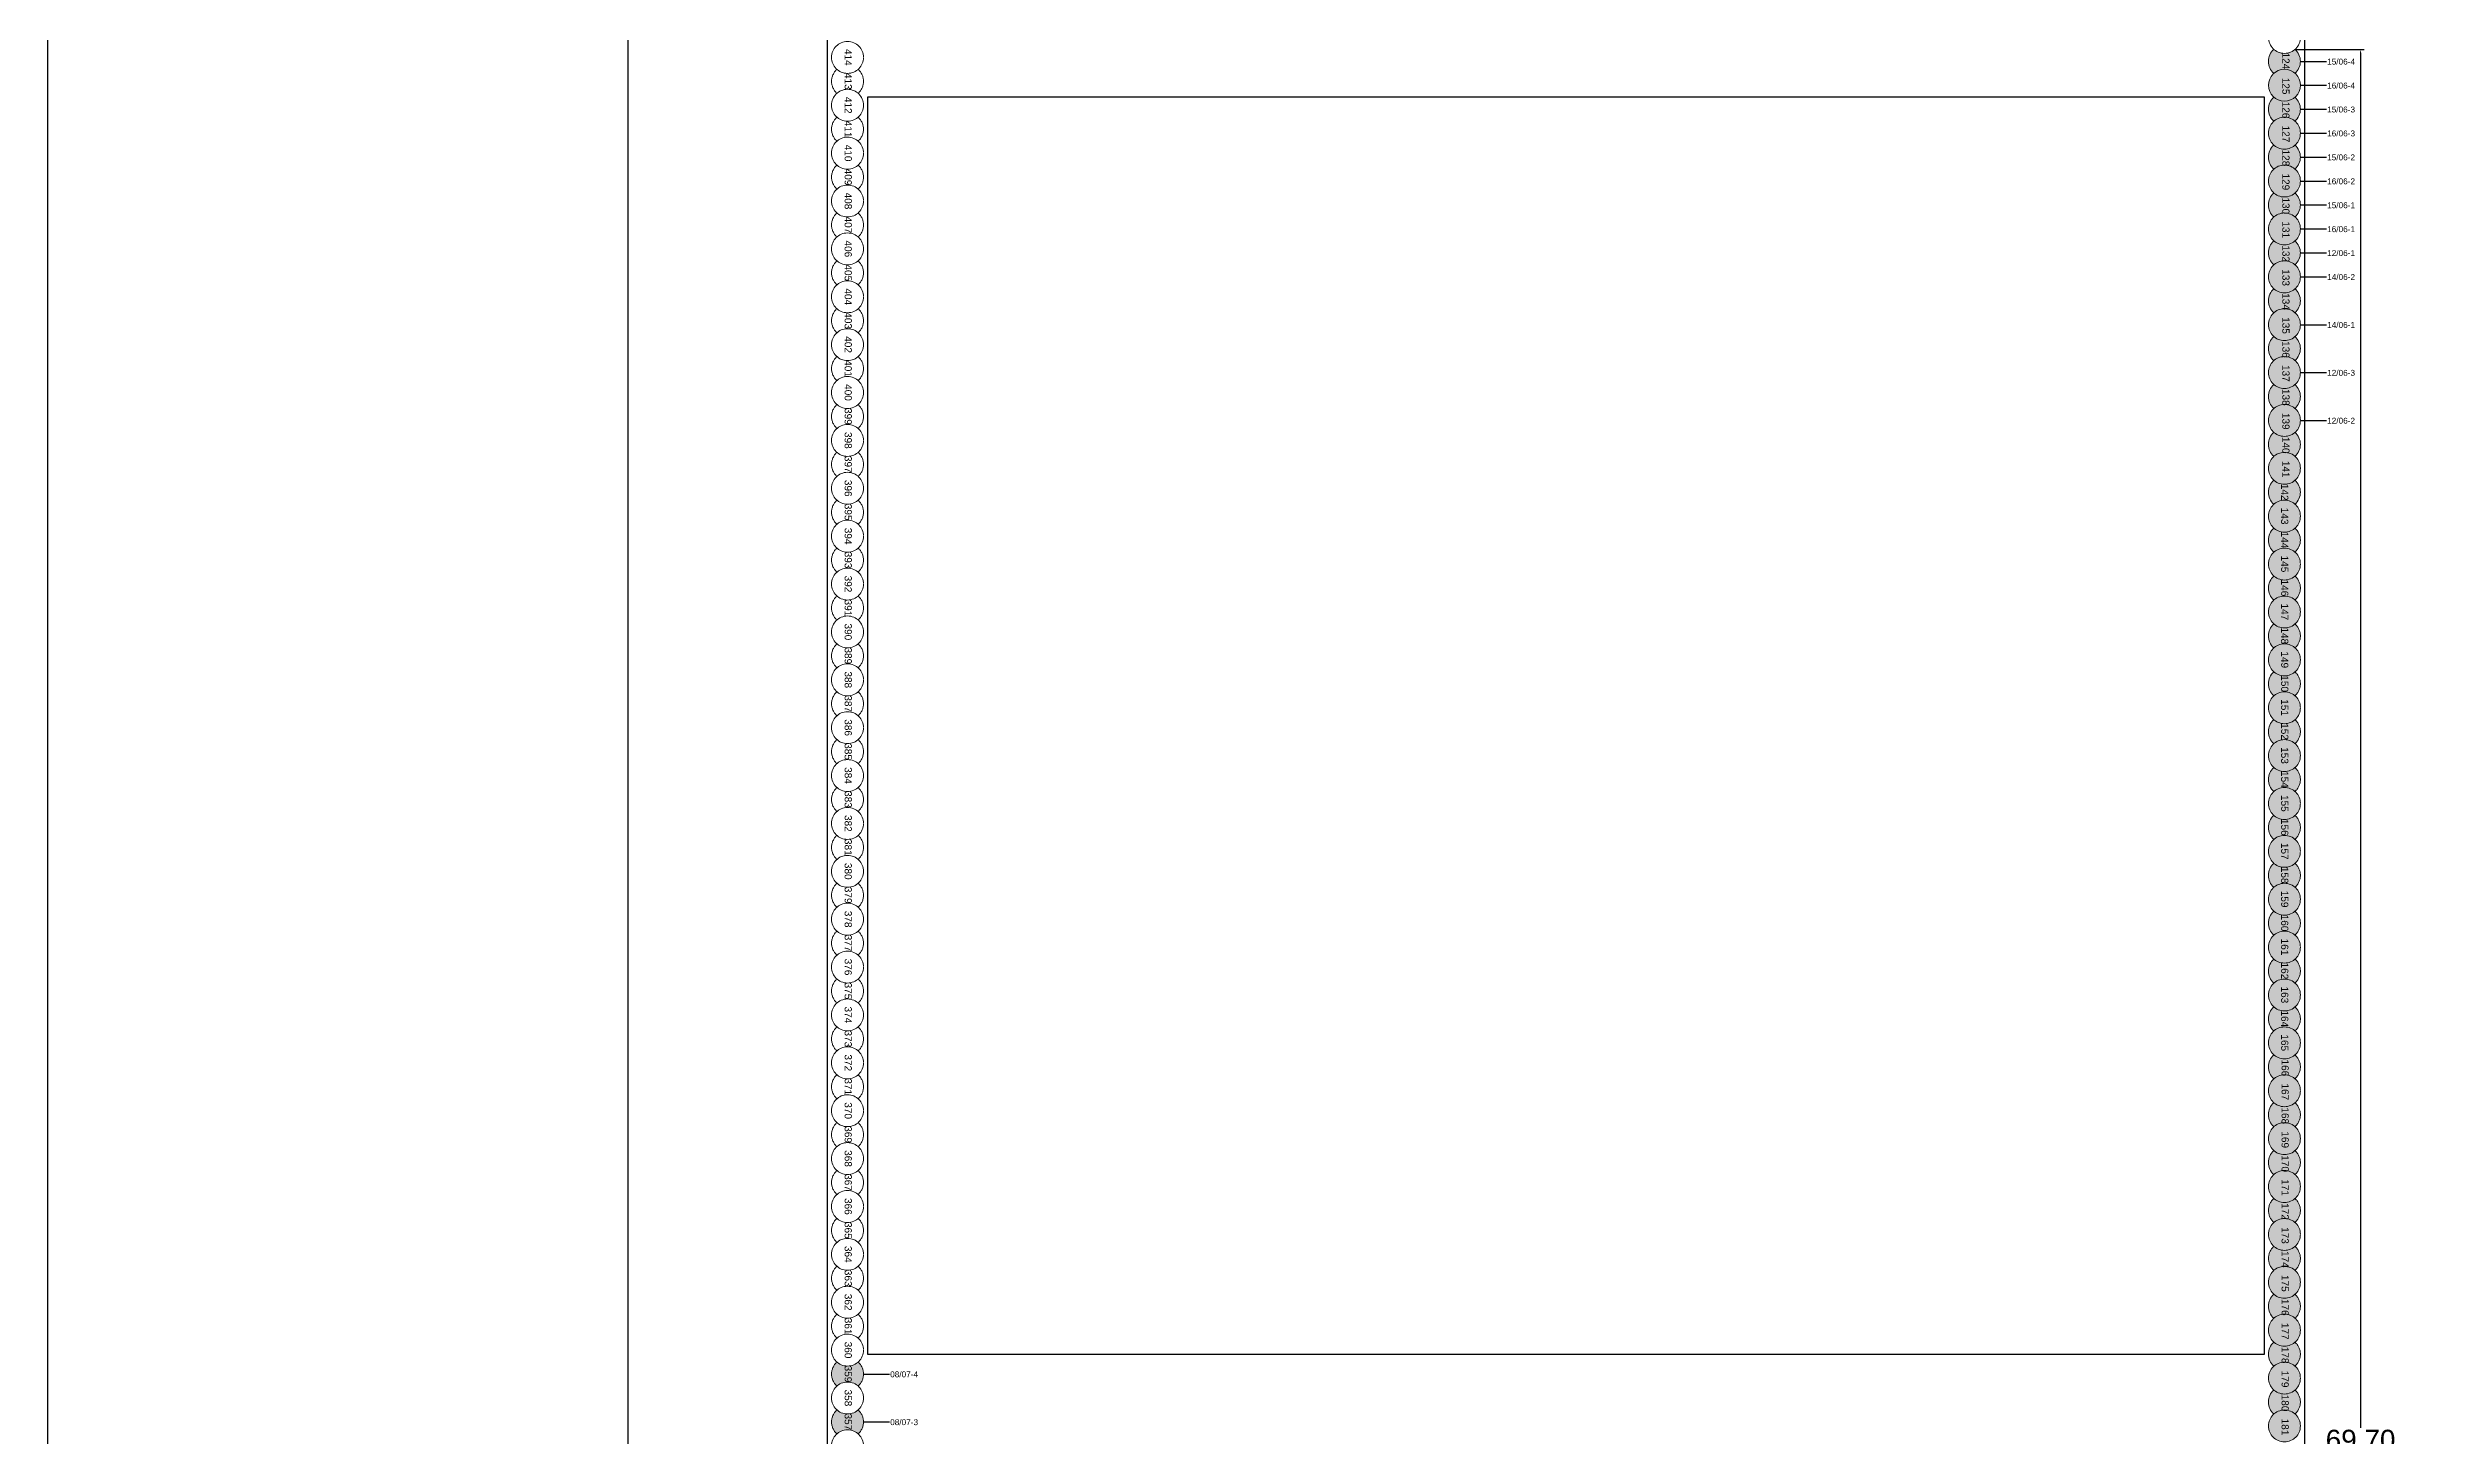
# Model space of a CAD drawing. Header units: metres. Extents: x 648700 to 648889, y 3454355 to 3454496.
# Drawn here: x 648699.8 to 648759.5, y 3454406.6 to 3454441.4 of the extents above; entities that cross this region are included whole.
import ezdxf
from ezdxf.enums import TextEntityAlignment as Align

# ---------------------------------------------------------------- set-up
doc = ezdxf.new("R2010")
doc.units = ezdxf.units.M
doc.header["$LTSCALE"] = 5
doc.header["$PDMODE"] = 34
doc.header["$PDSIZE"] = -0.1
for name, pattern in [('DASHED', [0.75, 0.5, -0.25]), ('DGN Style 2', [1, 0.6, -0.4]), ('DUZ', [500, 500])]:
    doc.linetypes.add(name, pattern=pattern)
for name, color, linetype in [('A01-200', 1, 'DUZ'), ('outlook', 4, 'Continuous'), ('XYZTABLO', 7, 'Continuous')]:
    doc.layers.add(name, color=color, linetype=linetype)
for name, color, linetype, lineweight in [('DEMIRLI KAZIK', 4, 'Continuous', 0), ('kazik_no_buyuk', 212, 'Continuous', 50), ('PLASTIK KAZIK', 100, 'Continuous', 0)]:
    doc.layers.add(name, color=color, linetype=linetype, lineweight=lineweight)
doc.styles.get("Standard").update_dxf_attribs({"font": 'arial.ttf'})
doc.styles.add('style1', font='arial.ttf', dxfattribs={"height": 10})
doc.dimstyles.new('SON', dxfattribs={"dimscale": 0.5, "dimtxt": 1, "dimasz": 0.18, "dimexe": 0.18, "dimexo": 0.0625, "dimgap": 0.09, "dimtad": 0, "dimtih": 1, "dimtoh": 1, "dimzin": 0, "dimdsep": 46, "dimtxsty": 'Standard', "dimcen": 0.09, "dimadec": 0, "dimazin": 0, "dimtfac": 1, "dimtofl": 0, "dimtmove": 0, "dimatfit": 3, "dimfxl": 1, "dimtolj": 1, "dimtzin": 0, "dimarcsym": 0})

# ---------------------------------------------------------------- blocks, each defined once
blk = doc.blocks.new('*D59')
at = {"layer": 'Defpoints', "color": 0}
for p in [(648756.102, 3454441.39), (648755.86, 3454371.689), (648757.744, 3454371.689)]:
    blk.add_point(p, dxfattribs=at)
at = {"layer": 'XYZTABLO', "color": 0, "lineweight": -2}
for p, q in [((648756.133, 3454441.39), (648757.834, 3454441.39)), ((648757.744, 3454441.3), (648757.744, 3454406.84)), ((648757.744, 3454371.779), (648757.744, 3454406.239)), ((648755.891, 3454371.689), (648757.834, 3454371.689))]:
    blk.add_line(p, q, dxfattribs=at)
at = {"layer": 'XYZTABLO', "color": 0}
for points in [[(648757.729, 3454441.3), (648757.759, 3454441.3), (648757.744, 3454441.39)], [(648757.729, 3454371.779), (648757.759, 3454371.779), (648757.744, 3454371.689)]]:
    blk.add_solid(points, dxfattribs=at)
at = {"layer": 'XYZTABLO', "color": 0, "insert": (648757.744, 3454406.539), "char_height": 0.5, "attachment_point": 5}
blk.add_mtext('\\A1;69.70', dxfattribs=at)

msp = doc.modelspace()

# ---------------------------------------------------------------- hatches: boundary and pattern name
at = {"layer": 'XYZTABLO'}
h = msp.add_hatch(color=63, dxfattribs=at)
h.paths.add_polyline_path([(648756.102, 3454441.39, -0.377964), (648755.573, 3454441.39, 0.451416), (648755.573, 3454440.79, -0.377964), (648756.102, 3454440.79, 0.451416)])
h.paths.add_polyline_path([(648755.739, 3454441.356), (648755.739, 3454440.846), (648756.01, 3454440.846), (648756.01, 3454441.356)], flags=25)
h = msp.add_hatch(color=69, dxfattribs=at)
h.paths.add_polyline_path([(648756.237, 3454440.49, 1), (648755.437, 3454440.49, 1)])
h.paths.add_polyline_path([(648755.735, 3454440.725), (648755.735, 3454440.214), (648756.011, 3454440.214), (648756.011, 3454440.725)], flags=24)
h.paths.add_polyline_path([(648755.739, 3454441.356), (648755.739, 3454440.846), (648756.01, 3454440.846), (648756.01, 3454441.356)], flags=9)
h = msp.add_hatch(color=63, dxfattribs=at)
h.paths.add_polyline_path([(648756.102, 3454440.19, -0.377964), (648755.573, 3454440.19, 0.451416), (648755.573, 3454439.59, -0.377964), (648756.102, 3454439.59, 0.451416)])
h.paths.add_polyline_path([(648755.739, 3454440.124), (648755.739, 3454439.614), (648756.01, 3454439.614), (648756.01, 3454440.124)], flags=25)
h = msp.add_hatch(color=69, dxfattribs=at)
h.paths.add_polyline_path([(648756.237, 3454439.29, 1), (648755.437, 3454439.29, 1)])
h.paths.add_polyline_path([(648755.735, 3454439.525), (648755.735, 3454439.014), (648756.011, 3454439.014), (648756.011, 3454439.525)], flags=24)
h.paths.add_polyline_path([(648755.739, 3454440.124), (648755.739, 3454439.614), (648756.01, 3454439.614), (648756.01, 3454440.124)], flags=9)
h = msp.add_hatch(color=63, dxfattribs=at)
h.paths.add_polyline_path([(648756.102, 3454438.99, -0.377964), (648755.573, 3454438.99, 0.451416), (648755.573, 3454438.39, -0.377964), (648756.102, 3454438.39, 0.451416)])
h.paths.add_polyline_path([(648755.739, 3454438.924), (648755.739, 3454438.414), (648756.01, 3454438.414), (648756.01, 3454438.924)], flags=25)
h = msp.add_hatch(color=69, dxfattribs=at)
h.paths.add_polyline_path([(648756.237, 3454438.09, 1), (648755.437, 3454438.09, 1)])
h.paths.add_polyline_path([(648755.735, 3454438.325), (648755.735, 3454437.814), (648756.011, 3454437.814), (648756.011, 3454438.325)], flags=24)
h.paths.add_polyline_path([(648755.739, 3454438.924), (648755.739, 3454438.414), (648756.01, 3454438.414), (648756.01, 3454438.924)], flags=9)
h = msp.add_hatch(color=63, dxfattribs=at)
h.paths.add_polyline_path([(648756.102, 3454437.79, -0.377964), (648755.573, 3454437.79, 0.451416), (648755.573, 3454437.19, -0.377964), (648756.102, 3454437.19, 0.451416)])
h.paths.add_polyline_path([(648755.739, 3454437.724), (648755.739, 3454437.214), (648756.01, 3454437.214), (648756.01, 3454437.724)], flags=25)
h = msp.add_hatch(color=69, dxfattribs=at)
h.paths.add_polyline_path([(648756.237, 3454436.89, 1), (648755.437, 3454436.89, 1)])
h.paths.add_polyline_path([(648755.735, 3454437.125), (648755.735, 3454436.614), (648756.011, 3454436.614), (648756.011, 3454437.125)], flags=24)
h.paths.add_polyline_path([(648755.735, 3454437.725), (648755.735, 3454437.214), (648756.011, 3454437.214), (648756.011, 3454437.725)], flags=9)
h = msp.add_hatch(color=63, dxfattribs=at)
h.paths.add_polyline_path([(648756.102, 3454436.59, -0.377964), (648755.573, 3454436.59, 0.451416), (648755.573, 3454435.99, -0.377964), (648756.102, 3454435.99, 0.451416)])
h.paths.add_polyline_path([(648755.739, 3454436.524), (648755.739, 3454436.014), (648756.01, 3454436.014), (648756.01, 3454436.524)], flags=25)
h = msp.add_hatch(color=69, dxfattribs=at)
h.paths.add_polyline_path([(648756.237, 3454435.69, 1), (648755.437, 3454435.69, 1)])
h.paths.add_polyline_path([(648755.735, 3454435.925), (648755.735, 3454435.414), (648756.011, 3454435.414), (648756.011, 3454435.925)], flags=24)
h.paths.add_polyline_path([(648755.739, 3454436.524), (648755.739, 3454436.014), (648756.01, 3454436.014), (648756.01, 3454436.524)], flags=9)
h = msp.add_hatch(color=63, dxfattribs=at)
h.paths.add_polyline_path([(648756.102, 3454435.39, -0.377964), (648755.573, 3454435.39, 0.451416), (648755.573, 3454434.79, -0.377964), (648756.102, 3454434.79, 0.451416)])
h.paths.add_polyline_path([(648755.739, 3454435.324), (648755.739, 3454434.814), (648756.01, 3454434.814), (648756.01, 3454435.324)], flags=25)
h = msp.add_hatch(color=69, dxfattribs=at)
h.paths.add_polyline_path([(648756.237, 3454434.49, 1), (648755.437, 3454434.49, 1)])
h.paths.add_polyline_path([(648755.735, 3454434.725), (648755.735, 3454434.214), (648756.011, 3454434.214), (648756.011, 3454434.725)], flags=24)
h.paths.add_polyline_path([(648755.739, 3454435.324), (648755.739, 3454434.814), (648756.01, 3454434.814), (648756.01, 3454435.324)], flags=9)
h = msp.add_hatch(color=63, dxfattribs=at)
h.paths.add_polyline_path([(648756.102, 3454434.19, -0.377964), (648755.573, 3454434.19, 0.451416), (648755.573, 3454433.59, -0.377964), (648756.102, 3454433.59, 0.451416)])
h.paths.add_polyline_path([(648755.739, 3454434.124), (648755.739, 3454433.614), (648756.01, 3454433.614), (648756.01, 3454434.124)], flags=25)
h = msp.add_hatch(color=69, dxfattribs=at)
h.paths.add_polyline_path([(648756.237, 3454433.29, 1), (648755.437, 3454433.29, 1)])
h.paths.add_polyline_path([(648755.735, 3454433.525), (648755.735, 3454433.014), (648756.011, 3454433.014), (648756.011, 3454433.525)], flags=24)
h.paths.add_polyline_path([(648755.735, 3454434.125), (648755.735, 3454433.614), (648756.011, 3454433.614), (648756.011, 3454434.125)], flags=9)
h = msp.add_hatch(color=63, dxfattribs=at)
h.paths.add_polyline_path([(648756.102, 3454432.99, -0.377964), (648755.573, 3454432.99, 0.451416), (648755.573, 3454432.39, -0.377964), (648756.102, 3454432.39, 0.451416)])
h.paths.add_polyline_path([(648755.739, 3454432.924), (648755.739, 3454432.414), (648756.01, 3454432.414), (648756.01, 3454432.924)], flags=25)
h = msp.add_hatch(color=69, dxfattribs=at)
h.paths.add_polyline_path([(648756.237, 3454432.09, 1), (648755.437, 3454432.09, 1)])
h.paths.add_polyline_path([(648755.735, 3454432.325), (648755.735, 3454431.814), (648756.011, 3454431.814), (648756.011, 3454432.325)], flags=24)
h.paths.add_polyline_path([(648755.739, 3454432.924), (648755.739, 3454432.414), (648756.01, 3454432.414), (648756.01, 3454432.924)], flags=9)
h = msp.add_hatch(color=63, dxfattribs=at)
h.paths.add_polyline_path([(648756.102, 3454431.79, -0.377964), (648755.573, 3454431.79, 0.451416), (648755.573, 3454431.19, -0.377964), (648756.102, 3454431.19, 0.451416)])
h.paths.add_polyline_path([(648755.739, 3454431.724), (648755.739, 3454431.214), (648756.01, 3454431.214), (648756.01, 3454431.724)], flags=25)
h = msp.add_hatch(color=69, dxfattribs=at)
h.paths.add_polyline_path([(648756.237, 3454430.89, 1), (648755.437, 3454430.89, 1)])
h.paths.add_polyline_path([(648755.735, 3454431.125), (648755.735, 3454430.614), (648756.011, 3454430.614), (648756.011, 3454431.125)], flags=24)
h.paths.add_polyline_path([(648755.739, 3454431.724), (648755.739, 3454431.214), (648756.01, 3454431.214), (648756.01, 3454431.724)], flags=9)
h = msp.add_hatch(color=63, dxfattribs=at)
h.paths.add_polyline_path([(648756.102, 3454430.59, -0.377964), (648755.573, 3454430.59, 0.451416), (648755.573, 3454429.99, -0.377964), (648756.102, 3454429.99, 0.451416)])
h.paths.add_polyline_path([(648755.739, 3454430.524), (648755.739, 3454430.014), (648756.01, 3454430.014), (648756.01, 3454430.524)], flags=25)
h = msp.add_hatch(color=69, dxfattribs=at)
h.paths.add_polyline_path([(648756.237, 3454429.69, 1), (648755.437, 3454429.69, 1)])
h.paths.add_polyline_path([(648755.735, 3454429.925), (648755.735, 3454429.414), (648756.011, 3454429.414), (648756.011, 3454429.925)], flags=24)
h.paths.add_polyline_path([(648755.735, 3454430.525), (648755.735, 3454430.014), (648756.011, 3454430.014), (648756.011, 3454430.525)], flags=9)
h = msp.add_hatch(color=63, dxfattribs=at)
h.paths.add_polyline_path([(648756.102, 3454429.39, -0.377964), (648755.573, 3454429.39, 0.451416), (648755.573, 3454428.79, -0.377964), (648756.102, 3454428.79, 0.451416)])
h.paths.add_polyline_path([(648755.739, 3454429.324), (648755.739, 3454428.814), (648756.01, 3454428.814), (648756.01, 3454429.324)], flags=25)
at = {"layer": 'XYZTABLO', "linetype": 'DASHED'}
h = msp.add_hatch(color=69, dxfattribs=at)
h.paths.add_polyline_path([(648756.237, 3454428.49, 1), (648755.437, 3454428.49, 1)])
h.paths.add_polyline_path([(648755.735, 3454428.725), (648755.735, 3454428.214), (648756.011, 3454428.214), (648756.011, 3454428.725)], flags=24)
h.paths.add_polyline_path([(648755.739, 3454429.324), (648755.739, 3454428.814), (648756.01, 3454428.814), (648756.01, 3454429.324)], flags=9)
h = msp.add_hatch(color=63, dxfattribs=at)
h.paths.add_polyline_path([(648756.102, 3454428.19, -0.377964), (648755.573, 3454428.19, 0.451416), (648755.573, 3454427.59, -0.377964), (648756.102, 3454427.59, 0.451416)])
h.paths.add_polyline_path([(648755.739, 3454428.124), (648755.739, 3454427.614), (648756.01, 3454427.614), (648756.01, 3454428.124)], flags=25)
h = msp.add_hatch(color=69, dxfattribs=at)
h.paths.add_polyline_path([(648756.237, 3454427.29, 1), (648755.437, 3454427.29, 1)])
h.paths.add_polyline_path([(648755.735, 3454427.525), (648755.735, 3454427.014), (648756.011, 3454427.014), (648756.011, 3454427.525)], flags=24)
h.paths.add_polyline_path([(648755.739, 3454428.124), (648755.739, 3454427.614), (648756.01, 3454427.614), (648756.01, 3454428.124)], flags=9)
h = msp.add_hatch(color=63, dxfattribs=at)
h.paths.add_polyline_path([(648756.102, 3454426.989, -0.377964), (648755.573, 3454426.989, 0.451416), (648755.573, 3454426.389, -0.377964), (648756.102, 3454426.389, 0.451416)])
h.paths.add_polyline_path([(648755.739, 3454426.924), (648755.739, 3454426.414), (648756.01, 3454426.414), (648756.01, 3454426.924)], flags=25)
h = msp.add_hatch(color=69, dxfattribs=at)
h.paths.add_polyline_path([(648756.237, 3454426.09, 1), (648755.437, 3454426.09, 1)])
h.paths.add_polyline_path([(648755.735, 3454426.325), (648755.735, 3454425.814), (648756.011, 3454425.814), (648756.011, 3454426.325)], flags=24)
h.paths.add_polyline_path([(648755.735, 3454426.925), (648755.735, 3454426.414), (648756.011, 3454426.414), (648756.011, 3454426.925)], flags=9)
h = msp.add_hatch(color=63, dxfattribs=at)
h.paths.add_polyline_path([(648756.102, 3454425.789, -0.377964), (648755.573, 3454425.789, 0.451416), (648755.573, 3454425.189, -0.377964), (648756.102, 3454425.189, 0.451416)])
h.paths.add_polyline_path([(648755.739, 3454425.724), (648755.739, 3454425.214), (648756.01, 3454425.214), (648756.01, 3454425.724)], flags=25)
h = msp.add_hatch(color=69, dxfattribs=at)
h.paths.add_polyline_path([(648756.237, 3454424.889, 1), (648755.437, 3454424.889, 1)])
h.paths.add_polyline_path([(648755.735, 3454425.124), (648755.735, 3454424.613), (648756.011, 3454424.613), (648756.011, 3454425.124)], flags=24)
h.paths.add_polyline_path([(648755.739, 3454425.724), (648755.739, 3454425.214), (648756.01, 3454425.214), (648756.01, 3454425.724)], flags=9)
h = msp.add_hatch(color=63, dxfattribs=at)
h.paths.add_polyline_path([(648756.102, 3454424.589, -0.377964), (648755.573, 3454424.589, 0.451416), (648755.573, 3454423.989, -0.377964), (648756.102, 3454423.989, 0.451416)])
h.paths.add_polyline_path([(648755.739, 3454424.524), (648755.739, 3454424.014), (648756.01, 3454424.014), (648756.01, 3454424.524)], flags=25)
h = msp.add_hatch(color=69, dxfattribs=at)
h.paths.add_polyline_path([(648756.237, 3454423.689, 1), (648755.437, 3454423.689, 1)])
h.paths.add_polyline_path([(648755.735, 3454423.924), (648755.735, 3454423.413), (648756.011, 3454423.413), (648756.011, 3454423.924)], flags=24)
h.paths.add_polyline_path([(648755.739, 3454424.524), (648755.739, 3454424.014), (648756.01, 3454424.014), (648756.01, 3454424.524)], flags=9)
h = msp.add_hatch(color=63, dxfattribs=at)
h.paths.add_polyline_path([(648756.102, 3454423.389, -0.377964), (648755.573, 3454423.389, 0.451416), (648755.573, 3454422.789, -0.377964), (648756.102, 3454422.789, 0.451416)])
h.paths.add_polyline_path([(648755.739, 3454423.324), (648755.739, 3454422.814), (648756.01, 3454422.814), (648756.01, 3454423.324)], flags=25)
h = msp.add_hatch(color=69, dxfattribs=at)
h.paths.add_polyline_path([(648756.237, 3454422.489, 1), (648755.437, 3454422.489, 1)])
h.paths.add_polyline_path([(648755.735, 3454422.724), (648755.735, 3454422.213), (648756.011, 3454422.213), (648756.011, 3454422.724)], flags=24)
h.paths.add_polyline_path([(648755.735, 3454423.324), (648755.735, 3454422.813), (648756.011, 3454422.813), (648756.011, 3454423.324)], flags=9)
h = msp.add_hatch(color=63, dxfattribs=at)
h.paths.add_polyline_path([(648756.102, 3454422.189, -0.377964), (648755.573, 3454422.189, 0.451416), (648755.573, 3454421.589, -0.377964), (648756.102, 3454421.589, 0.451416)])
h.paths.add_polyline_path([(648755.739, 3454422.124), (648755.739, 3454421.614), (648756.01, 3454421.614), (648756.01, 3454422.124)], flags=25)
h = msp.add_hatch(color=69, dxfattribs=at)
h.paths.add_polyline_path([(648756.237, 3454421.289, 1), (648755.437, 3454421.289, 1)])
h.paths.add_polyline_path([(648755.735, 3454421.524), (648755.735, 3454421.013), (648756.011, 3454421.013), (648756.011, 3454421.524)], flags=24)
h.paths.add_polyline_path([(648755.739, 3454422.124), (648755.739, 3454421.614), (648756.01, 3454421.614), (648756.01, 3454422.124)], flags=9)
h = msp.add_hatch(color=63, dxfattribs=at)
h.paths.add_polyline_path([(648756.102, 3454420.989, -0.377964), (648755.573, 3454420.989, 0.451416), (648755.573, 3454420.389, -0.377964), (648756.102, 3454420.389, 0.451416)])
h.paths.add_polyline_path([(648755.739, 3454420.924), (648755.739, 3454420.414), (648756.01, 3454420.414), (648756.01, 3454420.924)], flags=25)
h = msp.add_hatch(color=69, dxfattribs=at)
h.paths.add_polyline_path([(648756.237, 3454420.089, 1), (648755.437, 3454420.089, 1)])
h.paths.add_polyline_path([(648755.735, 3454420.324), (648755.735, 3454419.813), (648756.011, 3454419.813), (648756.011, 3454420.324)], flags=24)
h.paths.add_polyline_path([(648755.739, 3454420.924), (648755.739, 3454420.414), (648756.01, 3454420.414), (648756.01, 3454420.924)], flags=9)
h = msp.add_hatch(color=63, dxfattribs=at)
h.paths.add_polyline_path([(648756.102, 3454419.789, -0.377964), (648755.573, 3454419.789, 0.451416), (648755.573, 3454419.189, -0.377964), (648756.102, 3454419.189, 0.451416)])
h.paths.add_polyline_path([(648755.739, 3454419.724), (648755.739, 3454419.214), (648756.01, 3454419.214), (648756.01, 3454419.724)], flags=25)
h = msp.add_hatch(color=69, dxfattribs=at)
h.paths.add_polyline_path([(648756.237, 3454418.889, 1), (648755.437, 3454418.889, 1)])
h.paths.add_polyline_path([(648755.735, 3454419.124), (648755.735, 3454418.613), (648756.011, 3454418.613), (648756.011, 3454419.124)], flags=24)
h.paths.add_polyline_path([(648755.735, 3454419.724), (648755.735, 3454419.213), (648756.011, 3454419.213), (648756.011, 3454419.724)], flags=9)
h = msp.add_hatch(color=63, dxfattribs=at)
h.paths.add_polyline_path([(648756.102, 3454418.589, -0.377964), (648755.573, 3454418.589, 0.451416), (648755.573, 3454417.989, -0.377964), (648756.102, 3454417.989, 0.451416)])
h.paths.add_polyline_path([(648755.739, 3454418.524), (648755.739, 3454418.014), (648756.01, 3454418.014), (648756.01, 3454418.524)], flags=25)
h = msp.add_hatch(color=69, dxfattribs=at)
h.paths.add_polyline_path([(648756.237, 3454417.689, 1), (648755.437, 3454417.689, 1)])
h.paths.add_polyline_path([(648755.735, 3454417.924), (648755.735, 3454417.413), (648756.011, 3454417.413), (648756.011, 3454417.924)], flags=24)
h.paths.add_polyline_path([(648755.739, 3454418.524), (648755.739, 3454418.014), (648756.01, 3454418.014), (648756.01, 3454418.524)], flags=9)
h = msp.add_hatch(color=63, dxfattribs=at)
h.paths.add_polyline_path([(648756.102, 3454417.389, -0.377964), (648755.573, 3454417.389, 0.451416), (648755.573, 3454416.789, -0.377964), (648756.102, 3454416.789, 0.451416)])
h.paths.add_polyline_path([(648755.739, 3454417.324), (648755.739, 3454416.814), (648756.01, 3454416.814), (648756.01, 3454417.324)], flags=25)
h = msp.add_hatch(color=69, dxfattribs=at)
h.paths.add_polyline_path([(648756.237, 3454416.489, 1), (648755.437, 3454416.489, 1)])
h.paths.add_polyline_path([(648755.735, 3454416.724), (648755.735, 3454416.213), (648756.011, 3454416.213), (648756.011, 3454416.724)], flags=24)
h.paths.add_polyline_path([(648755.739, 3454417.324), (648755.739, 3454416.814), (648756.01, 3454416.814), (648756.01, 3454417.324)], flags=9)
h = msp.add_hatch(color=63, dxfattribs=at)
h.paths.add_polyline_path([(648756.102, 3454416.189, -0.377964), (648755.573, 3454416.189, 0.451416), (648755.573, 3454415.589, -0.377964), (648756.102, 3454415.589, 0.451416)])
h.paths.add_polyline_path([(648755.739, 3454416.124), (648755.739, 3454415.614), (648756.01, 3454415.614), (648756.01, 3454416.124)], flags=25)
h = msp.add_hatch(color=69, dxfattribs=at)
h.paths.add_polyline_path([(648756.237, 3454415.289, 1), (648755.437, 3454415.289, 1)])
h.paths.add_polyline_path([(648755.735, 3454415.524), (648755.735, 3454415.013), (648756.011, 3454415.013), (648756.011, 3454415.524)], flags=24)
h.paths.add_polyline_path([(648755.735, 3454416.124), (648755.735, 3454415.613), (648756.011, 3454415.613), (648756.011, 3454416.124)], flags=9)
h = msp.add_hatch(color=63, dxfattribs=at)
h.paths.add_polyline_path([(648756.102, 3454414.989, -0.377964), (648755.573, 3454414.989, 0.451416), (648755.573, 3454414.389, -0.377964), (648756.102, 3454414.389, 0.451416)])
h.paths.add_polyline_path([(648755.739, 3454414.924), (648755.739, 3454414.414), (648756.01, 3454414.414), (648756.01, 3454414.924)], flags=25)
h = msp.add_hatch(color=69, dxfattribs=at)
h.paths.add_polyline_path([(648756.237, 3454414.089, 1), (648755.437, 3454414.089, 1)])
h.paths.add_polyline_path([(648755.735, 3454414.324), (648755.735, 3454413.813), (648756.011, 3454413.813), (648756.011, 3454414.324)], flags=24)
h.paths.add_polyline_path([(648755.739, 3454414.924), (648755.739, 3454414.414), (648756.01, 3454414.414), (648756.01, 3454414.924)], flags=9)
h = msp.add_hatch(color=63, dxfattribs=at)
h.paths.add_polyline_path([(648756.102, 3454413.789, -0.377964), (648755.573, 3454413.789, 0.451416), (648755.573, 3454413.189, -0.377964), (648756.102, 3454413.189, 0.451416)])
h.paths.add_polyline_path([(648755.739, 3454413.724), (648755.739, 3454413.214), (648756.01, 3454413.214), (648756.01, 3454413.724)], flags=25)
h = msp.add_hatch(color=69, dxfattribs=at)
h.paths.add_polyline_path([(648756.237, 3454412.889, 1), (648755.437, 3454412.889, 1)])
h.paths.add_polyline_path([(648755.735, 3454413.124), (648755.735, 3454412.613), (648756.011, 3454412.613), (648756.011, 3454413.124)], flags=24)
h.paths.add_polyline_path([(648755.739, 3454413.724), (648755.739, 3454413.214), (648756.01, 3454413.214), (648756.01, 3454413.724)], flags=9)
h = msp.add_hatch(color=63, dxfattribs=at)
h.paths.add_polyline_path([(648756.102, 3454412.589, -0.377964), (648755.573, 3454412.589, 0.451416), (648755.573, 3454411.989, -0.377964), (648756.102, 3454411.989, 0.451416)])
h.paths.add_polyline_path([(648755.739, 3454412.524), (648755.739, 3454412.014), (648756.01, 3454412.014), (648756.01, 3454412.524)], flags=25)
h = msp.add_hatch(color=69, dxfattribs=at)
h.paths.add_polyline_path([(648756.237, 3454411.689, 1), (648755.437, 3454411.689, 1)])
h.paths.add_polyline_path([(648755.735, 3454411.924), (648755.735, 3454411.413), (648756.011, 3454411.413), (648756.011, 3454411.924)], flags=24)
h.paths.add_polyline_path([(648755.735, 3454412.524), (648755.735, 3454412.013), (648756.011, 3454412.013), (648756.011, 3454412.524)], flags=9)
h = msp.add_hatch(color=63, dxfattribs=at)
h.paths.add_polyline_path([(648756.102, 3454411.389, -0.377964), (648755.573, 3454411.389, 0.451416), (648755.573, 3454410.789, -0.377964), (648756.102, 3454410.789, 0.451416)])
h.paths.add_polyline_path([(648755.739, 3454411.324), (648755.739, 3454410.814), (648756.01, 3454410.814), (648756.01, 3454411.324)], flags=25)
h = msp.add_hatch(color=69, dxfattribs=at)
h.paths.add_polyline_path([(648756.237, 3454410.488, 1), (648755.437, 3454410.488, 1)])
h.paths.add_polyline_path([(648755.735, 3454410.724), (648755.735, 3454410.212), (648756.011, 3454410.212), (648756.011, 3454410.724)], flags=24)
h.paths.add_polyline_path([(648755.739, 3454411.323), (648755.739, 3454410.813), (648756.01, 3454410.813), (648756.01, 3454411.323)], flags=9)
h = msp.add_hatch(color=63, dxfattribs=at)
h.paths.add_polyline_path([(648756.102, 3454410.189, -0.377964), (648755.573, 3454410.189, 0.451416), (648755.573, 3454409.589, -0.377964), (648756.102, 3454409.589, 0.451416)])
h.paths.add_polyline_path([(648755.739, 3454410.124), (648755.739, 3454409.614), (648756.01, 3454409.614), (648756.01, 3454410.124)], flags=25)
h = msp.add_hatch(color=69, dxfattribs=at)
h.paths.add_polyline_path([(648756.237, 3454409.288, 1), (648755.437, 3454409.288, 1)])
h.paths.add_polyline_path([(648755.735, 3454409.524), (648755.735, 3454409.012), (648756.011, 3454409.012), (648756.011, 3454409.524)], flags=24)
h.paths.add_polyline_path([(648755.739, 3454410.123), (648755.739, 3454409.613), (648756.01, 3454409.613), (648756.01, 3454410.123)], flags=9)
h = msp.add_hatch(color=63, dxfattribs=at)
h.paths.add_polyline_path([(648756.102, 3454408.989, -0.377964), (648755.573, 3454408.989, 0.451416), (648755.573, 3454408.389, -0.377964), (648756.102, 3454408.389, 0.451416)])
h.paths.add_polyline_path([(648755.739, 3454408.924), (648755.739, 3454408.414), (648756.01, 3454408.414), (648756.01, 3454408.924)], flags=25)
h = msp.add_hatch(color=69, dxfattribs=at)
h.paths.add_polyline_path([(648756.237, 3454408.088, 1), (648755.437, 3454408.088, 1)])
h.paths.add_polyline_path([(648755.735, 3454408.324), (648755.735, 3454407.812), (648756.011, 3454407.812), (648756.011, 3454408.324)], flags=24)
h.paths.add_polyline_path([(648755.735, 3454408.924), (648755.735, 3454408.412), (648756.011, 3454408.412), (648756.011, 3454408.924)], flags=9)
h = msp.add_hatch(color=63, dxfattribs=at)
h.paths.add_polyline_path([(648720.101, 3454408.489, -0.377964), (648719.572, 3454408.489, 0.451416), (648719.572, 3454407.889, -0.377964), (648720.101, 3454407.889, 0.451416)])
h.paths.add_polyline_path([(648719.715, 3454408.446), (648719.715, 3454407.935), (648719.991, 3454407.935), (648719.991, 3454408.446)], flags=25)
h = msp.add_hatch(color=63, dxfattribs=at)
h.paths.add_polyline_path([(648756.102, 3454407.788, -0.377964), (648755.573, 3454407.788, 0.451416), (648755.573, 3454407.188, -0.377964), (648756.102, 3454407.188, 0.451416)])
h.paths.add_polyline_path([(648755.739, 3454407.723), (648755.739, 3454407.213), (648756.01, 3454407.213), (648756.01, 3454407.723)], flags=25)
h = msp.add_hatch(color=69, dxfattribs=at)
h.paths.add_polyline_path([(648756.237, 3454406.888, 1), (648755.437, 3454406.888, 1)])
h.paths.add_polyline_path([(648755.735, 3454407.124), (648755.735, 3454406.612), (648756.011, 3454406.612), (648756.011, 3454407.124)], flags=24)
h.paths.add_polyline_path([(648755.739, 3454407.723), (648755.739, 3454407.213), (648756.01, 3454407.213), (648756.01, 3454407.723)], flags=9)
h = msp.add_hatch(color=63, dxfattribs=at)
h.paths.add_polyline_path([(648720.101, 3454407.289, -0.377964), (648719.572, 3454407.289, 0.451416), (648719.572, 3454406.689, -0.377964), (648720.101, 3454406.689, 0.451416)])
h.paths.add_polyline_path([(648719.715, 3454407.246), (648719.715, 3454406.735), (648719.991, 3454406.735), (648719.991, 3454407.246)], flags=25)

# ---------------------------------------------------------------- linework, layer by layer
at = {"layer": 'A01-200'}
for p, q in [((648719.336, 3454371.689), (648719.336, 3454475.692)), ((648756.337, 3454475.692), (648756.337, 3454371.689))]:
    msp.add_line(p, q, dxfattribs=at)
msp.add_lwpolyline([(648720.336, 3454408.69), (648755.337, 3454408.69), (648755.337, 3454440.191), (648720.336, 3454440.191), (648720.336, 3454408.69)], dxfattribs=at)
at = {"layer": 'DEMIRLI KAZIK', "linetype": 'DASHED'}
for centre in [(648755.837, 3454441.69), (648719.836, 3454441.189), (648719.836, 3454439.989), (648755.837, 3454439.29), (648719.836, 3454438.789), (648755.837, 3454438.09), (648719.836, 3454437.589), (648755.837, 3454436.89), (648719.836, 3454436.389), (648755.837, 3454435.69), (648719.836, 3454435.189), (648755.837, 3454434.49), (648719.836, 3454433.989), (648755.837, 3454433.29), (648719.836, 3454432.789), (648755.837, 3454432.09), (648719.836, 3454431.589), (648755.837, 3454430.89), (648719.836, 3454430.389), (648755.837, 3454429.69), (648719.836, 3454429.189), (648755.837, 3454428.49), (648719.836, 3454427.989), (648755.837, 3454427.289), (648719.836, 3454426.789), (648755.837, 3454426.089), (648719.836, 3454425.589), (648755.837, 3454424.889), (648719.836, 3454424.389), (648755.837, 3454423.689), (648719.836, 3454423.189), (648755.837, 3454422.489), (648719.836, 3454421.989), (648755.837, 3454421.289), (648719.836, 3454420.789), (648755.837, 3454420.089), (648719.836, 3454419.589), (648755.837, 3454418.889), (648719.836, 3454418.389), (648755.837, 3454417.689), (648719.836, 3454417.189), (648755.837, 3454416.489), (648719.836, 3454415.989), (648755.837, 3454415.289), (648719.836, 3454414.789), (648755.837, 3454414.089), (648719.836, 3454413.589), (648755.837, 3454412.889), (648719.836, 3454412.389), (648755.837, 3454411.689), (648719.836, 3454411.189), (648755.837, 3454410.488), (648719.836, 3454409.989), (648755.837, 3454409.288), (648719.836, 3454408.789), (648755.837, 3454408.088), (648719.836, 3454407.589), (648755.837, 3454406.888), (648719.836, 3454406.389)]:
    msp.add_circle(centre, 0.4, dxfattribs=at)
at = {"layer": 'DEMIRLI KAZIK', "linetype": 'Continuous'}
msp.add_circle((648755.837, 3454440.49), 0.4, dxfattribs=at)
at = {"layer": 'outlook'}
msp.add_line((648714.336, 3454480.692), (648714.336, 3454360.693), dxfattribs=at)
at = {"layer": 'PLASTIK KAZIK', "linetype": 'Continuous'}
for centre, start, end in [((648755.837, 3454441.09), 131.40962, 228.59038), ((648755.837, 3454441.09), 311.40962, 48.59038), ((648755.837, 3454439.89), 131.40962, 228.59038), ((648755.837, 3454439.89), 311.40962, 48.59038), ((648755.837, 3454438.69), 131.40962, 228.59038), ((648755.837, 3454438.69), 311.40962, 48.59038), ((648755.837, 3454437.49), 131.40962, 228.59038), ((648755.837, 3454437.49), 311.40962, 48.59038), ((648755.837, 3454436.29), 131.40962, 228.59038), ((648755.837, 3454436.29), 311.40962, 48.59038), ((648755.837, 3454435.09), 131.3251, 228.59038), ((648755.837, 3454435.09), 311.40962, 48.63761), ((648755.837, 3454433.89), 131.40962, 228.59038), ((648755.837, 3454433.89), 311.40962, 48.59038), ((648755.837, 3454432.69), 131.40962, 228.59038), ((648755.837, 3454432.69), 311.40962, 48.59038), ((648755.837, 3454431.49), 131.40962, 228.59038), ((648755.837, 3454431.49), 311.40962, 48.59038), ((648755.837, 3454430.29), 131.40962, 228.59038), ((648755.837, 3454430.29), 311.40962, 48.59038), ((648755.837, 3454429.09), 131.40962, 228.59038), ((648755.837, 3454429.09), 311.40962, 48.59038), ((648755.837, 3454427.889), 131.3251, 228.59038), ((648755.837, 3454426.689), 131.40962, 228.59038), ((648755.837, 3454425.489), 131.40962, 228.59038), ((648755.837, 3454424.289), 131.40962, 228.59038), ((648755.837, 3454423.089), 131.40962, 228.59038), ((648755.837, 3454421.889), 131.40962, 228.59038), ((648755.837, 3454420.689), 131.40962, 228.59038), ((648755.837, 3454419.489), 131.40962, 228.59038), ((648755.837, 3454418.289), 131.3251, 228.59038), ((648755.837, 3454417.089), 131.40962, 228.59038), ((648755.837, 3454415.889), 131.40962, 228.59038), ((648755.837, 3454414.689), 131.40962, 228.59038), ((648755.837, 3454413.489), 131.40962, 228.59038), ((648755.837, 3454409.888), 131.40962, 228.59038), ((648755.837, 3454408.688), 131.40962, 228.59038), ((648755.837, 3454407.488), 131.40962, 228.59038)]:
    msp.add_arc(centre, 0.4, start, end, dxfattribs=at)
at = {"layer": 'PLASTIK KAZIK', "linetype": 'DASHED'}
for centre, start, end in [((648719.836, 3454440.589), 131.40962, 228.59038), ((648719.836, 3454440.589), 311.40962, 48.59038), ((648719.836, 3454439.389), 131.40962, 228.59038), ((648719.836, 3454439.389), 311.40962, 48.59038), ((648719.836, 3454438.189), 131.40962, 228.59038), ((648719.836, 3454438.189), 311.40962, 48.59038), ((648719.836, 3454436.989), 131.40962, 228.59038), ((648719.836, 3454436.989), 311.40962, 48.59038), ((648719.836, 3454435.789), 131.40962, 228.59038), ((648719.836, 3454435.789), 311.40962, 48.59038), ((648719.836, 3454434.589), 131.40962, 228.59038), ((648719.836, 3454434.589), 311.40962, 48.59038), ((648719.836, 3454433.389), 131.40962, 228.59038), ((648719.836, 3454433.389), 311.40962, 48.59038), ((648719.836, 3454432.189), 131.40962, 228.59038), ((648719.836, 3454432.189), 311.40962, 48.59038), ((648719.836, 3454430.989), 131.40962, 228.59038), ((648719.836, 3454430.989), 311.40962, 48.59038), ((648719.836, 3454429.789), 131.40962, 228.59038), ((648719.836, 3454429.789), 311.40962, 48.59038), ((648719.836, 3454428.589), 131.40962, 228.59038), ((648719.836, 3454428.589), 311.40962, 48.59038), ((648755.837, 3454427.889), 311.40962, 48.63761), ((648719.836, 3454427.389), 131.40962, 228.59038), ((648719.836, 3454427.389), 311.40962, 48.59038), ((648755.837, 3454426.689), 311.40962, 48.59038), ((648719.836, 3454426.189), 131.40962, 228.59038), ((648719.836, 3454426.189), 311.40962, 48.59038), ((648755.837, 3454425.489), 311.40962, 48.59038), ((648719.836, 3454424.989), 131.40962, 228.59038), ((648719.836, 3454424.989), 311.40962, 48.59038), ((648755.837, 3454424.289), 311.40962, 48.59038), ((648719.836, 3454423.789), 131.40962, 228.59038), ((648719.836, 3454423.789), 311.40962, 48.59038), ((648755.837, 3454423.089), 311.40962, 48.59038), ((648719.836, 3454422.589), 131.40962, 228.59038), ((648719.836, 3454422.589), 311.40962, 48.59038), ((648755.837, 3454421.889), 311.40962, 48.59038), ((648719.836, 3454421.389), 131.40962, 228.59038), ((648719.836, 3454421.389), 311.40962, 48.59038), ((648755.837, 3454420.689), 311.40962, 48.59038), ((648719.836, 3454420.189), 131.40962, 228.59038), ((648719.836, 3454420.189), 311.40962, 48.59038), ((648755.837, 3454419.489), 311.40962, 48.59038), ((648719.836, 3454418.989), 131.40962, 228.59038), ((648719.836, 3454418.989), 311.40962, 48.59038), ((648755.837, 3454418.289), 311.40962, 48.63761), ((648719.836, 3454417.789), 131.40962, 228.59038), ((648719.836, 3454417.789), 311.40962, 48.59038), ((648755.837, 3454417.089), 311.40962, 48.59038), ((648719.836, 3454416.589), 131.40962, 228.59038), ((648719.836, 3454416.589), 311.40962, 48.59038), ((648755.837, 3454415.889), 311.40962, 48.59038), ((648719.836, 3454415.389), 131.40962, 228.59038), ((648719.836, 3454415.389), 311.40962, 48.59038), ((648755.837, 3454414.689), 311.40962, 48.59038), ((648719.836, 3454414.189), 131.40962, 228.59038), ((648719.836, 3454414.189), 311.40962, 48.59038), ((648755.837, 3454413.489), 311.40962, 48.59038), ((648719.836, 3454412.989), 131.40962, 228.59038), ((648719.836, 3454412.989), 311.40962, 48.59038), ((648755.837, 3454412.289), 131.40962, 228.59038), ((648755.837, 3454412.289), 311.40962, 48.59038), ((648719.836, 3454411.789), 131.40962, 228.59038), ((648719.836, 3454411.789), 311.40962, 48.59038), ((648755.837, 3454411.088), 131.3251, 228.59038), ((648755.837, 3454411.088), 311.40962, 48.63761), ((648719.836, 3454410.589), 131.40962, 228.59038), ((648719.836, 3454410.589), 311.40962, 48.59038), ((648755.837, 3454409.888), 311.40962, 48.59038), ((648719.836, 3454409.389), 131.40962, 228.59038), ((648719.836, 3454409.389), 311.40962, 48.59038), ((648755.837, 3454408.688), 311.40962, 48.59038), ((648719.836, 3454408.189), 131.40962, 228.59038), ((648719.836, 3454408.189), 311.40962, 48.59038), ((648755.837, 3454407.488), 311.40962, 48.59038), ((648719.836, 3454406.989), 131.40962, 228.59038), ((648719.836, 3454406.989), 311.40962, 48.59038)]:
    msp.add_arc(centre, 0.4, start, end, dxfattribs=at)
at = {"layer": 'XYZTABLO'}
for p, q in [((648756.237, 3454441.09), (648756.889, 3454441.09)), ((648756.237, 3454440.49), (648756.889, 3454440.49)), ((648756.237, 3454439.89), (648756.889, 3454439.89)), ((648756.237, 3454439.29), (648756.889, 3454439.29)), ((648756.237, 3454438.69), (648756.889, 3454438.69)), ((648756.237, 3454438.09), (648756.889, 3454438.09)), ((648756.237, 3454437.49), (648756.889, 3454437.49)), ((648756.237, 3454436.89), (648756.889, 3454436.89)), ((648756.237, 3454436.29), (648756.889, 3454436.29)), ((648756.237, 3454435.69), (648756.889, 3454435.69)), ((648756.237, 3454434.49), (648756.889, 3454434.49)), ((648756.237, 3454433.29), (648756.889, 3454433.29)), ((648756.237, 3454432.09), (648756.889, 3454432.09)), ((648720.236, 3454408.189), (648720.888, 3454408.189)), ((648720.236, 3454406.989), (648720.888, 3454406.989))]:
    msp.add_line(p, q, dxfattribs=at)
msp.add_lwpolyline([(648699.797, 3454496.293), (648888.856, 3454496.293), (648888.856, 3454355.238), (648699.797, 3454355.238)], close=True, dxfattribs=at)

# ---------------------------------------------------------------- texts
at = {"layer": 'kazik_no_buyuk', "linetype": 'DGN Style 2', "ltscale": 0.002, "style": 'style1'}
for s, p in [('414', (648719.764, 3454441.19)), ('124', (648755.784, 3454441.101)), ('413', (648719.764, 3454440.59)), ('125', (648755.784, 3454440.469)), ('412', (648719.764, 3454439.99)), ('126', (648755.784, 3454439.869)), ('411', (648719.764, 3454439.39)), ('127', (648755.784, 3454439.269)), ('410', (648719.764, 3454438.79)), ('128', (648755.784, 3454438.669)), ('409', (648719.764, 3454438.19)), ('129', (648755.784, 3454438.069)), ('408', (648719.764, 3454437.59)), ('130', (648755.784, 3454437.469)), ('407', (648719.764, 3454436.99)), ('131', (648755.784, 3454436.869)), ('406', (648719.764, 3454436.39)), ('132', (648755.784, 3454436.269)), ('405', (648719.764, 3454435.79)), ('133', (648755.784, 3454435.669)), ('404', (648719.764, 3454435.19)), ('134', (648755.784, 3454435.069)), ('403', (648719.764, 3454434.59)), ('135', (648755.784, 3454434.469)), ('402', (648719.764, 3454433.99)), ('136', (648755.784, 3454433.869)), ('401', (648719.764, 3454433.39)), ('137', (648755.784, 3454433.269)), ('400', (648719.764, 3454432.79)), ('138', (648755.784, 3454432.669)), ('399', (648719.764, 3454432.19)), ('139', (648755.784, 3454432.069)), ('398', (648719.764, 3454431.59)), ('140', (648755.784, 3454431.469)), ('397', (648719.764, 3454430.99)), ('141', (648755.784, 3454430.869)), ('396', (648719.764, 3454430.39)), ('395', (648719.764, 3454429.79)), ('143', (648755.754, 3454429.692)), ('394', (648719.764, 3454429.19)), ('144', (648755.754, 3454429.092)), ('393', (648719.764, 3454428.59)), ('145', (648755.754, 3454428.492)), ('392', (648719.764, 3454427.99)), ('391', (648719.764, 3454427.39)), ('390', (648719.764, 3454426.79)), ('389', (648719.764, 3454426.19)), ('388', (648719.764, 3454425.59)), ('387', (648719.764, 3454424.99)), ('386', (648719.764, 3454424.39)), ('385', (648719.764, 3454423.79)), ('384', (648719.764, 3454423.19)), ('383', (648719.764, 3454422.59)), ('382', (648719.764, 3454421.99)), ('381', (648719.764, 3454421.39)), ('380', (648719.764, 3454420.79)), ('379', (648719.764, 3454420.19)), ('378', (648719.764, 3454419.59)), ('377', (648719.764, 3454418.99)), ('376', (648719.764, 3454418.39)), ('375', (648719.764, 3454417.79)), ('163', (648755.754, 3454417.692)), ('374', (648719.764, 3454417.19)), ('373', (648719.764, 3454416.59)), ('165', (648755.754, 3454416.492)), ('372', (648719.764, 3454415.99)), ('371', (648719.764, 3454415.39)), ('370', (648719.764, 3454414.79)), ('369', (648719.764, 3454414.19)), ('368', (648719.764, 3454413.59)), ('367', (648719.764, 3454412.99)), ('366', (648719.764, 3454412.39)), ('365', (648719.764, 3454411.79)), ('364', (648719.764, 3454411.19)), ('363', (648719.764, 3454410.59)), ('362', (648719.764, 3454409.99)), ('361', (648719.764, 3454409.39)), ('360', (648719.764, 3454408.79)), ('359', (648719.764, 3454408.19)), ('358', (648719.764, 3454407.59)), ('357', (648719.764, 3454406.99)), ('181', (648755.765, 3454406.862))]:
    msp.add_text(s, height=0.18, rotation=270, dxfattribs=at).set_placement(p, align=Align.CENTER)
at = {"layer": 'kazik_no_buyuk', "linetype": 'DASHED', "ltscale": 0.002, "style": 'style1'}
for s, p in [('142', (648755.754, 3454430.292)), ('146', (648755.754, 3454427.892)), ('147', (648755.754, 3454427.292)), ('148', (648755.754, 3454426.692)), ('149', (648755.754, 3454426.092)), ('150', (648755.754, 3454425.492)), ('151', (648755.754, 3454424.892)), ('152', (648755.754, 3454424.292)), ('153', (648755.754, 3454423.692)), ('154', (648755.754, 3454423.092)), ('155', (648755.754, 3454422.492)), ('156', (648755.754, 3454421.892)), ('157', (648755.754, 3454421.292)), ('158', (648755.754, 3454420.692)), ('159', (648755.754, 3454420.092)), ('160', (648755.754, 3454419.492)), ('161', (648755.754, 3454418.892)), ('162', (648755.754, 3454418.292)), ('164', (648755.754, 3454417.092)), ('166', (648755.765, 3454415.862)), ('167', (648755.765, 3454415.262)), ('168', (648755.765, 3454414.662)), ('169', (648755.765, 3454414.062)), ('170', (648755.765, 3454413.462)), ('171', (648755.765, 3454412.862)), ('172', (648755.765, 3454412.262)), ('173', (648755.765, 3454411.662)), ('174', (648755.765, 3454411.062)), ('175', (648755.765, 3454410.462)), ('176', (648755.765, 3454409.862)), ('177', (648755.765, 3454409.262)), ('178', (648755.765, 3454408.662)), ('179', (648755.765, 3454408.062)), ('180', (648755.765, 3454407.462))]:
    msp.add_text(s, height=0.18, rotation=270, dxfattribs=at).set_placement(p, align=Align.CENTER)
at = {"layer": 'XYZTABLO'}
for s, p in [('15/06-4', (648757.606, 3454441.009)), ('16/06-4', (648757.606, 3454440.409)), ('15/06-3', (648757.606, 3454439.809)), ('16/06-3', (648757.606, 3454439.209)), ('15/06-2', (648757.606, 3454438.609)), ('16/06-2', (648757.606, 3454438.009)), ('15/06-1', (648757.606, 3454437.409)), ('16/06-1', (648757.606, 3454436.809)), ('12/06-1', (648757.606, 3454436.209)), ('14/06-2', (648757.606, 3454435.609)), ('14/06-1', (648757.606, 3454434.409)), ('12/06-3', (648757.606, 3454433.209)), ('12/06-2', (648757.606, 3454432.009)), ('08/07-4', (648721.604, 3454408.108)), ('08/07-3', (648721.604, 3454406.908))]:
    msp.add_text(s, height=0.1477, rotation=359.99945, dxfattribs=at).set_placement(p, align=Align.RIGHT)

# ---------------------------------------------------------------- dimensions: what is measured, and where the dimension line sits
dim = msp.add_linear_dim(base=(648757.744, 3454371.689), p1=(648756.102, 3454441.39), p2=(648755.86, 3454371.689), angle=90, dimstyle='SON', dxfattribs=at)
dim.commit()
dim.dimension.update_dxf_attribs({"geometry": '*D59', "text_midpoint": (648757.744, 3454406.539)})

doc.saveas('drawing.dxf')
